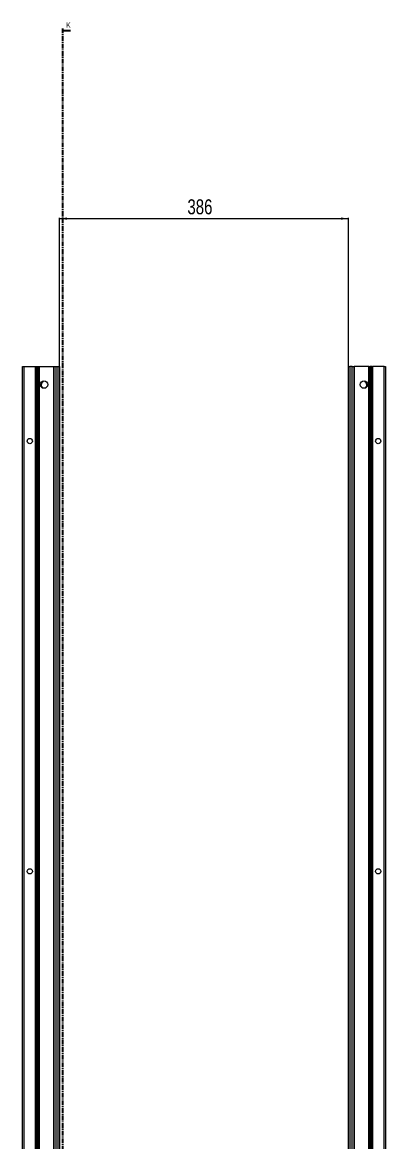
# Model space of a CAD drawing. Header units: millimetres. Extents: x -250 to 6025, y -1747 to 1453.
# Drawn here: x 2463 to 2949, y -144 to 1353 of the extents above; entities that cross this region are included whole.
import ezdxf

# ---------------------------------------------------------------- set-up
doc = ezdxf.new("R2010")
doc.units = ezdxf.units.MM
doc.linetypes.add('CENTER', pattern=[10.16, 6.35, -1.27, 1.27, -1.27])
doc.layers.add('FORMAT', color=7, linetype='Continuous')
doc.styles.add('SLDTEXTSTYLE0', font='TXT', dxfattribs={"width": 0.75})
doc.dimstyles.new('SLDDIMSTYLE0', dxfattribs={"dimtxt": 20, "dimasz": 10, "dimexe": 0, "dimexo": 0.0625, "dimgap": 5, "dimtad": 2, "dimdec": 1, "dimrnd": 1e-09, "dimzin": 12, "dimdsep": 46, "dimtxsty": 'SLDTEXTSTYLE0', "dimsah": 1, "dimcen": 0.09, "dimadec": 0, "dimazin": 3, "dimtfac": 1, "dimtofl": 0, "dimtmove": 0, "dimatfit": 3, "dimfxl": 0, "dimfrac": 2, "dimtolj": 1, "dimtzin": 12, "dimarcsym": 0})

# ---------------------------------------------------------------- blocks, each defined once
blk = doc.blocks.new('_D_4')
at = {"layer": 'FORMAT'}
for p, q in [((2512.9, 892.8), (2512.9, 1091.5)), ((2512.9, 1090.5), (2898.9, 1090.5)), ((2898.9, 892.8), (2898.9, 1091.5))]:
    blk.add_line(p, q, dxfattribs=at)
for points in [[(2512.9, 1090.5), (2522.9, 1089), (2522.9, 1092.1)], [(2898.9, 1090.5), (2888.9, 1092.1), (2888.9, 1089)]]:
    blk.add_solid(points, dxfattribs=at)
at = {"layer": 'FORMAT', "insert": (2683.7, 1116.3), "char_height": 20, "attachment_point": 1, "style": 'SLDTEXTSTYLE0'}
blk.add_mtext('386', dxfattribs=at)

msp = doc.modelspace()

# ---------------------------------------------------------------- linework, layer by layer
at = {"color": 7, "linetype": 'CENTER', "lineweight": 35}
msp.add_line((2516.6, 1344.64), (2516.6, -1258.12), dxfattribs=at)
at = {"color": 7, "linetype": 'Continuous', "lineweight": 35}
msp.add_line((2527.24, 1341.64), (2516.6, 1341.64), dxfattribs=at)
at = {"color": 7, "linetype": 'Continuous', "lineweight": 25}
for p, q in [((2463.17, -1006.24), (2463.17, 892.76)), ((2463.17, 892.76), (2465.17, 892.76)), ((2465.17, 892.76), (2480.52, 892.76)), ((2480.52, 892.76), (2481.17, 892.76)), ((2481.17, 869.01), (2481.17, 892.76)), ((2481.17, 892.76), (2481.76, 892.76)), ((2481.76, 892.76), (2482.96, 892.76)), ((2482.96, 892.76), (2482.96, -1006.24)), ((2482.96, 892.76), (2483, 892.76)), ((2483, 892.76), (2483, -1006.24)), ((2483, 892.76), (2484.2, 892.76)), ((2484.2, 892.76), (2485.62, 892.76)), ((2485.62, 892.76), (2505.02, 892.76)), ((2505.02, 892.76), (2505.67, 892.76)), ((2505.67, -1006.24), (2505.67, 892.76)), ((2505.67, 892.76), (2507.67, 892.76)), ((2507.67, 892.76), (2510.87, 892.76)), ((2510.87, 892.76), (2512.87, 892.76)), ((2512.87, 892.76), (2512.87, -1006.24)), ((2898.87, -1006.24), (2898.87, 892.76)), ((2898.87, 892.76), (2900.87, 892.76)), ((2904.07, 892.76), (2900.87, 892.76)), ((2904.07, 892.76), (2906.07, 892.76)), ((2906.07, 892.76), (2906.07, -1006.24)), ((2906.07, 892.76), (2906.72, 892.76)), ((2926.12, 892.76), (2906.72, 892.76)), ((2926.12, 892.76), (2927.54, 892.76)), ((2928.74, 892.76), (2927.54, 892.76)), ((2928.74, -1006.24), (2928.74, 892.76)), ((2928.78, 892.76), (2928.74, 892.76)), ((2928.78, -1006.24), (2928.78, 892.76)), ((2929.98, 892.76), (2928.78, 892.76)), ((2929.98, 892.76), (2930.57, 892.76)), ((2930.57, 892.76), (2930.57, 869.01)), ((2930.57, 892.76), (2931.22, 892.76)), ((2946.57, 892.76), (2931.22, 892.76)), ((2946.57, 892.76), (2948.57, 892.76)), ((2948.57, 892.76), (2948.57, -1006.24)), ((2481.23, 868.9), (2481.17, 869.01)), ((2481.17, 869.01), (2481.17, 867.51)), ((2481.23, 867.61), (2481.23, 868.9)), ((2491.22, 873.28), (2491.22, 873.69)), ((2920.52, 873.69), (2920.52, 873.28)), ((2930.57, 869.01), (2930.51, 868.9)), ((2930.51, 868.9), (2930.51, 867.61)), ((2930.57, 867.51), (2930.57, 869.01)), ((2481.17, 867.51), (2481.23, 867.61)), ((2481.17, 819.01), (2481.17, 867.51)), ((2930.51, 867.61), (2930.57, 867.51)), ((2930.57, 867.51), (2930.57, 819.01)), ((2481.23, 818.9), (2481.17, 819.01)), ((2481.17, 819.01), (2481.17, 817.51)), ((2481.17, 817.51), (2481.23, 817.61)), ((2481.17, 769.01), (2481.17, 817.51)), ((2481.23, 817.61), (2481.23, 818.9)), ((2930.57, 819.01), (2930.51, 818.9)), ((2930.51, 818.9), (2930.51, 817.61)), ((2930.51, 817.61), (2930.57, 817.51)), ((2930.57, 817.51), (2930.57, 819.01)), ((2930.57, 817.51), (2930.57, 769.01)), ((2481.23, 768.9), (2481.17, 769.01)), ((2481.17, 769.01), (2481.17, 767.51)), ((2481.17, 767.51), (2481.23, 767.61)), ((2481.17, 719.01), (2481.17, 767.51)), ((2481.23, 767.61), (2481.23, 768.9)), ((2930.57, 769.01), (2930.51, 768.9)), ((2930.51, 768.9), (2930.51, 767.61)), ((2930.51, 767.61), (2930.57, 767.51)), ((2930.57, 767.51), (2930.57, 769.01)), ((2930.57, 767.51), (2930.57, 719.01)), ((2481.23, 718.9), (2481.17, 719.01)), ((2481.17, 719.01), (2481.17, 717.51)), ((2481.23, 717.61), (2481.23, 718.9)), ((2930.57, 719.01), (2930.51, 718.9)), ((2930.51, 718.9), (2930.51, 717.61)), ((2930.57, 717.51), (2930.57, 719.01)), ((2481.17, 717.51), (2481.23, 717.61)), ((2481.17, 669.01), (2481.17, 717.51)), ((2930.51, 717.61), (2930.57, 717.51)), ((2930.57, 717.51), (2930.57, 669.01)), ((2481.23, 668.9), (2481.17, 669.01)), ((2481.17, 669.01), (2481.17, 667.51)), ((2481.17, 667.51), (2481.23, 667.61)), ((2481.17, 619.01), (2481.17, 667.51)), ((2481.23, 667.61), (2481.23, 668.9)), ((2930.57, 669.01), (2930.51, 668.9)), ((2930.51, 668.9), (2930.51, 667.61)), ((2930.51, 667.61), (2930.57, 667.51)), ((2930.57, 667.51), (2930.57, 669.01)), ((2930.57, 667.51), (2930.57, 619.01)), ((2481.23, 618.9), (2481.17, 619.01)), ((2481.17, 619.01), (2481.17, 617.51)), ((2481.17, 617.51), (2481.23, 617.61)), ((2481.17, 569.01), (2481.17, 617.51)), ((2481.23, 617.61), (2481.23, 618.9)), ((2930.57, 619.01), (2930.51, 618.9)), ((2930.51, 618.9), (2930.51, 617.61)), ((2930.51, 617.61), (2930.57, 617.51)), ((2930.57, 617.51), (2930.57, 619.01)), ((2930.57, 617.51), (2930.57, 569.01)), ((2481.23, 568.9), (2481.17, 569.01)), ((2481.17, 569.01), (2481.17, 567.51)), ((2481.23, 567.61), (2481.23, 568.9)), ((2930.57, 569.01), (2930.51, 568.9)), ((2930.51, 568.9), (2930.51, 567.61)), ((2930.57, 567.51), (2930.57, 569.01)), ((2481.17, 567.51), (2481.23, 567.61)), ((2481.17, 519.01), (2481.17, 567.51)), ((2930.51, 567.61), (2930.57, 567.51)), ((2930.57, 567.51), (2930.57, 519.01)), ((2481.23, 518.9), (2481.17, 519.01)), ((2481.17, 519.01), (2481.17, 517.51)), ((2481.17, 517.51), (2481.23, 517.61)), ((2481.17, 469.01), (2481.17, 517.51)), ((2481.23, 517.61), (2481.23, 518.9)), ((2930.57, 519.01), (2930.51, 518.9)), ((2930.51, 518.9), (2930.51, 517.61)), ((2930.51, 517.61), (2930.57, 517.51)), ((2930.57, 517.51), (2930.57, 519.01)), ((2930.57, 517.51), (2930.57, 469.01)), ((2481.23, 468.9), (2481.17, 469.01)), ((2481.17, 469.01), (2481.17, 467.51)), ((2481.17, 467.51), (2481.23, 467.61)), ((2481.17, 419.01), (2481.17, 467.51)), ((2481.23, 467.61), (2481.23, 468.9)), ((2930.57, 469.01), (2930.51, 468.9)), ((2930.51, 468.9), (2930.51, 467.61)), ((2930.51, 467.61), (2930.57, 467.51)), ((2930.57, 467.51), (2930.57, 469.01)), ((2930.57, 467.51), (2930.57, 419.01)), ((2481.23, 418.9), (2481.17, 419.01)), ((2481.17, 419.01), (2481.17, 417.51)), ((2481.17, 417.51), (2481.23, 417.61)), ((2481.17, 369.01), (2481.17, 417.51)), ((2481.23, 417.61), (2481.23, 418.9)), ((2930.57, 419.01), (2930.51, 418.9)), ((2930.51, 418.9), (2930.51, 417.61)), ((2930.51, 417.61), (2930.57, 417.51)), ((2930.57, 417.51), (2930.57, 419.01)), ((2930.57, 417.51), (2930.57, 369.01)), ((2481.23, 368.9), (2481.17, 369.01)), ((2481.17, 369.01), (2481.17, 367.51)), ((2481.17, 367.51), (2481.23, 367.61)), ((2481.17, 319.01), (2481.17, 367.51)), ((2481.23, 367.61), (2481.23, 368.9)), ((2930.57, 369.01), (2930.51, 368.9)), ((2930.51, 368.9), (2930.51, 367.61)), ((2930.51, 367.61), (2930.57, 367.51)), ((2930.57, 367.51), (2930.57, 369.01)), ((2930.57, 367.51), (2930.57, 319.01)), ((2481.23, 318.9), (2481.17, 319.01)), ((2481.17, 319.01), (2481.17, 317.51)), ((2481.17, 317.51), (2481.23, 317.61)), ((2481.17, 269.01), (2481.17, 317.51)), ((2481.23, 317.61), (2481.23, 318.9)), ((2930.57, 319.01), (2930.51, 318.9)), ((2930.51, 318.9), (2930.51, 317.61)), ((2930.51, 317.61), (2930.57, 317.51)), ((2930.57, 317.51), (2930.57, 319.01)), ((2930.57, 317.51), (2930.57, 269.01)), ((2481.23, 268.9), (2481.17, 269.01)), ((2481.17, 269.01), (2481.17, 267.51)), ((2481.17, 267.51), (2481.23, 267.61)), ((2481.17, 219.01), (2481.17, 267.51)), ((2481.23, 267.61), (2481.23, 268.9)), ((2930.57, 269.01), (2930.51, 268.9)), ((2930.51, 268.9), (2930.51, 267.61)), ((2930.51, 267.61), (2930.57, 267.51)), ((2930.57, 267.51), (2930.57, 269.01)), ((2930.57, 267.51), (2930.57, 219.01)), ((2481.23, 218.9), (2481.17, 219.01)), ((2481.17, 219.01), (2481.17, 217.51)), ((2481.17, 217.51), (2481.23, 217.61)), ((2481.17, 169.01), (2481.17, 217.51)), ((2481.23, 217.61), (2481.23, 218.9)), ((2930.57, 219.01), (2930.51, 218.9)), ((2930.51, 218.9), (2930.51, 217.61)), ((2930.51, 217.61), (2930.57, 217.51)), ((2930.57, 217.51), (2930.57, 219.01)), ((2930.57, 217.51), (2930.57, 169.01)), ((2481.23, 168.9), (2481.17, 169.01)), ((2481.17, 169.01), (2481.17, 167.51)), ((2481.17, 167.51), (2481.23, 167.61)), ((2481.17, 119.01), (2481.17, 167.51)), ((2481.23, 167.61), (2481.23, 168.9)), ((2930.57, 169.01), (2930.51, 168.9)), ((2930.51, 168.9), (2930.51, 167.61)), ((2930.51, 167.61), (2930.57, 167.51)), ((2930.57, 167.51), (2930.57, 169.01)), ((2930.57, 167.51), (2930.57, 119.01)), ((2481.23, 118.9), (2481.17, 119.01)), ((2481.17, 119.01), (2481.17, 117.51)), ((2481.17, 117.51), (2481.23, 117.61)), ((2481.17, 69.01), (2481.17, 117.51)), ((2481.23, 117.61), (2481.23, 118.9)), ((2930.57, 119.01), (2930.51, 118.9)), ((2930.51, 118.9), (2930.51, 117.61)), ((2930.51, 117.61), (2930.57, 117.51)), ((2930.57, 117.51), (2930.57, 119.01)), ((2930.57, 117.51), (2930.57, 69.01)), ((2481.23, 68.9), (2481.17, 69.01)), ((2481.17, 69.01), (2481.17, 67.51)), ((2481.17, 67.51), (2481.23, 67.61)), ((2481.17, 19.01), (2481.17, 67.51)), ((2481.23, 67.61), (2481.23, 68.9)), ((2930.57, 69.01), (2930.51, 68.9)), ((2930.51, 68.9), (2930.51, 67.61)), ((2930.51, 67.61), (2930.57, 67.51)), ((2930.57, 67.51), (2930.57, 69.01)), ((2930.57, 67.51), (2930.57, 19.01)), ((2481.23, 18.9), (2481.17, 19.01)), ((2481.17, 19.01), (2481.17, 17.51)), ((2481.17, 17.51), (2481.23, 17.61)), ((2481.17, -30.99), (2481.17, 17.51)), ((2481.23, 17.61), (2481.23, 18.9)), ((2930.57, 19.01), (2930.51, 18.9)), ((2930.51, 18.9), (2930.51, 17.61)), ((2930.51, 17.61), (2930.57, 17.51)), ((2930.57, 17.51), (2930.57, 19.01)), ((2930.57, 17.51), (2930.57, -30.99)), ((2481.23, -31.1), (2481.17, -30.99)), ((2481.17, -30.99), (2481.17, -32.49)), ((2481.17, -32.49), (2481.23, -32.39)), ((2481.17, -80.99), (2481.17, -32.49)), ((2481.23, -32.39), (2481.23, -31.1)), ((2930.57, -30.99), (2930.51, -31.1)), ((2930.51, -31.1), (2930.51, -32.39)), ((2930.51, -32.39), (2930.57, -32.49)), ((2930.57, -32.49), (2930.57, -30.99)), ((2930.57, -32.49), (2930.57, -80.99)), ((2481.23, -81.1), (2481.17, -80.99)), ((2481.17, -80.99), (2481.17, -82.49)), ((2481.17, -82.49), (2481.23, -82.39)), ((2481.17, -130.99), (2481.17, -82.49)), ((2481.23, -82.39), (2481.23, -81.1)), ((2930.57, -80.99), (2930.51, -81.1)), ((2930.51, -81.1), (2930.51, -82.39)), ((2930.51, -82.39), (2930.57, -82.49)), ((2930.57, -82.49), (2930.57, -80.99)), ((2930.57, -82.49), (2930.57, -130.99)), ((2481.23, -131.1), (2481.17, -130.99)), ((2481.17, -130.99), (2481.17, -132.49)), ((2481.17, -132.49), (2481.23, -132.39)), ((2481.17, -180.99), (2481.17, -132.49)), ((2481.23, -132.39), (2481.23, -131.1)), ((2930.57, -130.99), (2930.51, -131.1)), ((2930.51, -131.1), (2930.51, -132.39)), ((2930.51, -132.39), (2930.57, -132.49)), ((2930.57, -132.49), (2930.57, -130.99)), ((2930.57, -132.49), (2930.57, -180.99))]:
    msp.add_line(p, q, dxfattribs=at)
at = {"color": 8, "linetype": 'Continuous', "lineweight": 18}
for p, q in [((2465.17, 892.76), (2465.17, -1006.24)), ((2480.52, -1006.24), (2480.52, 892.76)), ((2481.76, 892.76), (2481.76, -1006.24)), ((2484.2, -1006.24), (2484.2, 892.76)), ((2485.62, 892.76), (2485.62, -1006.24)), ((2505.02, -1006.24), (2505.02, 892.76)), ((2507.67, 892.76), (2507.67, -1006.24)), ((2510.87, -1006.24), (2510.87, 892.76)), ((2900.87, 892.76), (2900.87, -1006.24)), ((2904.07, -1006.24), (2904.07, 892.76)), ((2906.72, 892.76), (2906.72, -1006.24)), ((2926.12, -1006.24), (2926.12, 892.76)), ((2927.54, 892.76), (2927.54, -1006.24)), ((2929.98, -1006.24), (2929.98, 892.76)), ((2931.22, 892.76), (2931.22, -1006.24)), ((2946.57, -1006.24), (2946.57, 892.76))]:
    msp.add_line(p, q, dxfattribs=at)
at = {"color": 7, "linetype": 'Continuous', "lineweight": 25}
for centre, radius in [((2492.02, 868.76), 5), ((2919.72, 868.76), 5), ((2473.02, 793.26), 3.5), ((2938.72, 793.26), 3.5), ((2473.02, 218.26), 3.5), ((2938.72, 218.26), 3.5)]:
    msp.add_circle(centre, radius, dxfattribs=at)
for centre, radius, start, end in [((2493.52, 868.26), 5.25, 119.14074, 233.81086), ((2490.72, 873.28), 0.5, 299.14074, 0), ((2921.02, 873.28), 0.5, 180, 240.85926), ((2918.22, 868.26), 5.25, 306.18907, 60.85926)]:
    msp.add_arc(centre, radius, start, end, dxfattribs=at)
at = {"color": 7, "linetype": 'Continuous', "lineweight": 35}
msp.add_solid([(2516.6, 1341.64), (2523.6, 1340.52), (2523.6, 1342.76)], dxfattribs=at)

# ---------------------------------------------------------------- texts
at = {"color": 7, "linetype": 'Continuous', "insert": (2521.74, 1352.74), "char_height": 7, "attachment_point": 1, "style": 'SLDTEXTSTYLE0'}
msp.add_mtext('K', dxfattribs=at)

# ---------------------------------------------------------------- dimensions: what is measured, and where the dimension line sits
at = {"layer": 'FORMAT'}
dim = msp.add_linear_dim(base=(2898.87, 1090.55), p1=(2512.87, 892.76), p2=(2898.87, 892.76), angle=0, dimstyle='SLDDIMSTYLE0', dxfattribs=at)
dim.commit()
dim.dimension.update_dxf_attribs({"geometry": '_D_4', "text_midpoint": (2705.87, 1090.55), "dimtype": 160})

doc.saveas('drawing.dxf')
